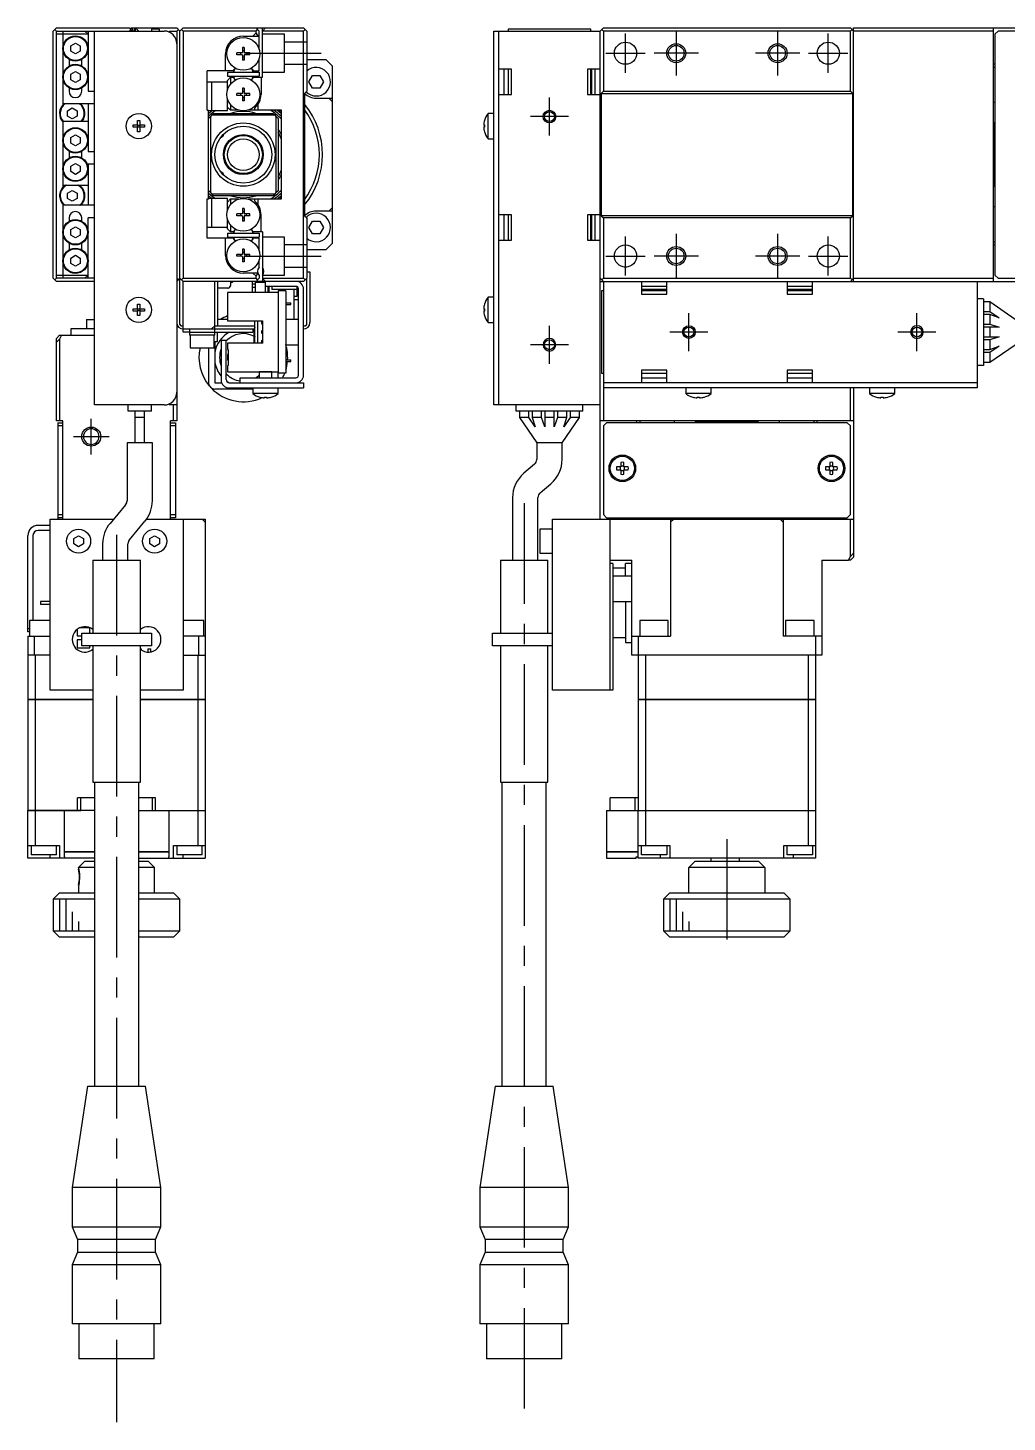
# Model space of a CAD drawing. Extents: x 0 to 645, y -8 to 367.
# Drawn here: x 335.7 to 490.3, y 69.6 to 289.6 of the extents above; entities that cross this region are included whole.
import ezdxf

# ---------------------------------------------------------------- set-up
doc = ezdxf.new("R2010")
doc.units = 0
doc.header["$LTSCALE"] = 0.5
doc.linetypes.add('CENTER', pattern=[50.8, 31.75, -6.35, 6.35, -6.35])
doc.linetypes.add('DASHED', pattern=[19.05, 12.7, -6.35])
for name, color, linetype in [('MSM_CENTER', 1, 'CENTER'), ('MSM_CONTINUOUS', 7, 'CONTINUOUS'), ('MSM_DASHED', 4, 'DASHED'), ('MSM_NARROW', 5, 'CONTINUOUS')]:
    doc.layers.add(name, color=color, linetype=linetype)

msp = doc.modelspace()

# ---------------------------------------------------------------- linework, layer by layer
at = {"layer": 'MSM_CENTER'}
for p, q in [((430.07, 282.49), (430.07, 288.69)), ((438.07, 289.09), (438.07, 282.09)), ((454.07, 289.09), (454.07, 282.09)), ((462.07, 282.49), (462.07, 288.69)), ((370.11, 285.59), (382.03, 285.59)), ((426.97, 285.59), (433.17, 285.59)), ((441.57, 285.59), (434.57, 285.59)), ((457.57, 285.59), (450.57, 285.59)), ((458.97, 285.59), (465.17, 285.59)), ((418.07, 272.59), (418.07, 278.59)), ((421.07, 275.59), (415.07, 275.59)), ((430.07, 250.49), (430.07, 256.69)), ((438.07, 257.09), (438.07, 250.09)), ((454.07, 257.09), (454.07, 250.09)), ((462.07, 250.49), (462.07, 256.69)), ((370.11, 253.59), (382.03, 253.59)), ((426.97, 253.59), (433.17, 253.59)), ((441.57, 253.59), (434.57, 253.59)), ((457.57, 253.59), (450.57, 253.59)), ((458.97, 253.59), (465.17, 253.59)), ((440.07, 238.59), (440.07, 244.59)), ((476.07, 238.59), (476.07, 244.59)), ((418.07, 236.59), (418.07, 242.59)), ((443.07, 241.59), (437.07, 241.59)), ((479.07, 241.59), (473.07, 241.59)), ((421.07, 239.59), (415.07, 239.59)), ((345.75, 222.29), (345.75, 227.89)), ((342.95, 225.09), (348.55, 225.09)), ((414.07, 214.59), (414.07, 69.59)), ((349.75, 209.59), (349.75, 69.59)), ((446.07, 161.59), (446.07, 143.59))]:
    msp.add_line(p, q, dxfattribs=at)
at = {"layer": 'MSM_CONTINUOUS'}
for p, q in [((340.25, 289.59), (339.75, 289.09)), ((339.75, 250.09), (339.75, 289.09)), ((340, 289.34), (340.25, 289.09)), ((340.25, 289.59), (351.75, 289.59)), ((340.25, 289.09), (357.25, 289.09)), ((340.25, 250.09), (340.25, 289.09)), ((345.25, 288.59), (340.25, 288.59)), ((341.25, 289.09), (341.25, 277.41)), ((344.75, 289.09), (345.25, 288.59)), ((345.25, 289.09), (345.25, 279.59)), ((346.25, 230.09), (346.25, 289.09)), ((352.25, 289.09), (351.75, 289.59)), ((351.75, 289.09), (352, 289.34)), ((351.85, 289.49), (352.05, 289.49)), ((351.95, 289.49), (352.05, 289.59)), ((352.05, 289.59), (359.25, 289.59)), ((352.35, 289.09), (352.35, 289.19)), ((352.55, 289.59), (352.55, 289.09)), ((352.75, 289.59), (353.25, 289.09)), ((352.75, 289.09), (352.75, 289.59)), ((356.45, 289.39), (355.25, 289.39)), ((355.25, 289.39), (355.25, 289.09)), ((356.45, 289.39), (356.45, 289.09)), ((358.05, 289.09), (359.25, 289.09)), ((359.75, 289.09), (359.25, 289.59)), ((359.25, 289.09), (359.5, 289.34)), ((359.25, 289.09), (359.25, 227.59)), ((359.75, 289.09), (360.25, 289.59)), ((359.75, 250.09), (359.75, 289.09)), ((360, 289.34), (360.25, 289.09)), ((360.25, 289.59), (379.25, 289.59)), ((360.25, 289.09), (360.25, 250.09)), ((371.75, 289.09), (360.25, 289.09)), ((369.75, 288.29), (372.25, 288.29)), ((371.75, 288.79), (371.25, 288.29)), ((372.25, 289.09), (371.75, 289.59)), ((371.75, 289.09), (372, 289.34)), ((371.75, 288.79), (371.75, 289.09)), ((372.1, 288.29), (371.75, 288.79)), ((372.25, 286.2), (372.25, 289.09)), ((372.75, 281.79), (372.75, 289.59)), ((373.25, 289.59), (372.75, 289.09)), ((379.25, 289.09), (372.75, 289.09)), ((379.75, 289.09), (379.25, 289.59)), ((379.25, 289.09), (379.5, 289.34)), ((379.25, 250.09), (379.25, 289.09)), ((379.75, 289.09), (379.75, 279.59)), ((409.27, 230.09), (409.27, 289.09)), ((409.27, 289.09), (426.07, 289.09)), ((410.07, 230.09), (410.07, 289.09)), ((411.57, 289.39), (411.57, 289.09)), ((424.57, 289.39), (411.57, 289.39)), ((424.57, 289.09), (424.57, 289.39)), ((426.07, 289.09), (426.57, 289.59)), ((426.07, 212.09), (426.07, 289.09)), ((426.32, 289.34), (426.57, 289.09)), ((426.57, 289.59), (465.57, 289.59)), ((426.57, 289.09), (426.57, 279.59)), ((465.57, 289.09), (426.57, 289.09)), ((465.57, 289.59), (466.07, 289.09)), ((465.57, 289.09), (465.82, 289.34)), ((465.57, 279.59), (465.57, 289.09)), ((466.07, 289.59), (509.57, 289.59)), ((466.07, 249.59), (466.07, 289.59)), ((488.07, 289.09), (466.07, 289.09)), ((488.07, 289.59), (488.07, 249.59)), ((488.87, 289.09), (488.37, 288.59)), ((488.37, 288.59), (488.37, 250.59)), ((502.87, 289.09), (488.87, 289.09)), ((342.5, 286.77), (343.25, 287.2)), ((342.5, 285.9), (342.5, 286.77)), ((343.25, 287.2), (344, 286.77)), ((344, 286.77), (344, 285.9)), ((369.89, 286.49), (369.6, 286.49)), ((369.6, 286.49), (369.6, 285.69)), ((369.89, 286.49), (369.89, 285.69)), ((342.25, 284.61), (342.25, 283.57)), ((343.25, 285.47), (342.5, 285.9)), ((344, 285.9), (343.25, 285.47)), ((344.25, 283.57), (344.25, 284.61)), ((366.95, 282.79), (366.95, 285.49)), ((369.54, 285.63), (368.75, 285.63)), ((368.75, 285.34), (368.75, 285.63)), ((369.54, 285.34), (368.75, 285.34)), ((369.28, 285.63), (369.28, 285.34)), ((369.89, 285.96), (369.6, 285.96)), ((369.6, 285.28), (369.6, 284.49)), ((369.6, 285.02), (369.89, 285.02)), ((369.89, 284.49), (369.6, 284.49)), ((369.89, 285.28), (369.89, 284.49)), ((370.75, 285.63), (369.95, 285.63)), ((370.75, 285.34), (369.95, 285.34)), ((370.22, 285.63), (370.22, 285.34)), ((370.75, 285.34), (370.75, 285.63)), ((372.25, 282.79), (372.25, 284.77)), ((379.75, 284.59), (382.75, 284.59)), ((383.75, 283.59), (382.75, 284.59)), ((488.37, 283.84), (488.07, 283.84)), ((342.5, 282.27), (343.25, 282.7)), ((342.5, 281.4), (342.5, 282.27)), ((343.25, 282.7), (344, 282.27)), ((344, 282.27), (344, 281.4)), ((368.19, 282.79), (364.05, 282.79)), ((364.05, 276.59), (364.05, 282.79)), ((367.25, 282.59), (367.25, 281.99)), ((367.25, 282.59), (372.25, 282.59)), ((367.25, 281.99), (372.25, 281.99)), ((367.25, 281.29), (367.75, 281.79)), ((367.75, 281.79), (367.75, 280.75)), ((367.75, 281.79), (368.2, 281.79)), ((368.19, 282.79), (368.34, 283.05)), ((368.37, 281.49), (368.2, 281.79)), ((371.15, 283.05), (371.3, 282.79)), ((371.3, 281.79), (371.17, 281.56)), ((371.3, 282.79), (372.25, 282.79)), ((371.3, 281.79), (372.75, 281.79)), ((372.25, 282.59), (372.25, 281.99)), ((372.55, 281.79), (372.55, 279.09)), ((380.09, 281.09), (380.67, 282.09)), ((380.67, 282.09), (381.82, 282.09)), ((381.82, 282.09), (382.4, 281.09)), ((383.75, 283.59), (383.75, 255.59)), ((412.07, 283.09), (410.07, 283.09)), ((410.87, 283.09), (410.87, 279.09)), ((411.57, 283.09), (411.57, 279.09)), ((412.07, 279.09), (412.07, 283.09)), ((424.07, 283.09), (424.07, 279.09)), ((426.07, 283.09), (424.07, 283.09)), ((424.57, 279.09), (424.57, 283.09)), ((424.77, 279.09), (424.77, 283.09)), ((425.27, 279.09), (425.27, 283.09)), ((488.37, 283.34), (488.07, 283.34)), ((342.25, 280.11), (342.25, 279.59)), ((343.25, 280.97), (342.5, 281.4)), ((344, 281.4), (343.25, 280.97)), ((344.25, 279.59), (344.25, 280.11)), ((345.25, 279.59), (346.25, 279.59)), ((367.25, 281.04), (364.05, 281.04)), ((364.75, 281.04), (364.75, 276.54)), ((367.25, 279.8), (367.25, 281.29)), ((369.89, 280.09), (369.6, 280.09)), ((369.6, 280.09), (369.6, 279.29)), ((369.89, 279.56), (369.6, 279.56)), ((369.89, 280.09), (369.89, 279.29)), ((379.75, 279.59), (379.4, 279.24)), ((380.67, 280.09), (380.09, 281.09)), ((381.82, 280.09), (380.67, 280.09)), ((382.4, 281.09), (381.82, 280.09)), ((426.57, 279.59), (426.22, 279.24)), ((426.57, 279.59), (465.57, 279.59)), ((465.92, 279.24), (465.57, 279.59)), ((346.25, 277.59), (341.25, 277.59)), ((345.25, 277.59), (345.25, 270.09)), ((367.25, 276.54), (367.25, 278.37)), ((367.75, 277.43), (367.75, 276.59)), ((369.54, 279.23), (368.75, 279.23)), ((368.75, 278.94), (368.75, 279.23)), ((369.54, 278.94), (368.75, 278.94)), ((369.28, 279.23), (369.28, 278.94)), ((369.6, 278.88), (369.6, 278.09)), ((369.6, 278.62), (369.89, 278.62)), ((369.89, 278.09), (369.6, 278.09)), ((369.89, 278.88), (369.89, 278.09)), ((370.75, 279.23), (369.95, 279.23)), ((370.75, 278.94), (369.95, 278.94)), ((370.22, 279.23), (370.22, 278.94)), ((370.75, 278.94), (370.75, 279.23)), ((372.05, 277.49), (372.05, 276.59)), ((379.4, 279.24), (379.4, 259.94)), ((381.25, 278.49), (383.75, 278.49)), ((383.25, 278.49), (383.75, 277.99)), ((410.07, 279.09), (412.07, 279.09)), ((424.07, 279.09), (426.07, 279.09)), ((426.22, 279.24), (426.22, 259.94)), ((426.22, 279.24), (465.92, 279.24)), ((465.92, 259.94), (465.92, 279.24)), ((488.07, 277.84), (488.37, 277.84)), ((342, 276.52), (342.75, 276.95)), ((342, 275.65), (342, 276.52)), ((342.75, 275.22), (342, 275.65)), ((342.75, 276.95), (343.5, 276.52)), ((343.5, 275.65), (342.75, 275.22)), ((343.5, 276.52), (343.5, 275.65)), ((364.05, 276.59), (364.25, 276.59)), ((364.25, 262.59), (364.25, 276.59)), ((364.25, 276.54), (367.25, 276.54)), ((364.25, 275.29), (364.55, 275.59)), ((364.75, 275.79), (364.55, 275.59)), ((364.55, 275.59), (364.55, 263.59)), ((364.75, 275.79), (365.05, 276.09)), ((374.75, 275.79), (364.75, 275.79)), ((365.05, 276.09), (374.45, 276.09)), ((367.75, 276.59), (367.25, 277.09)), ((369.03, 276.59), (367.75, 276.59)), ((375.75, 276.59), (370.46, 276.59)), ((371.55, 276.59), (371.55, 276.94)), ((374.45, 276.09), (374.75, 275.79)), ((374.95, 275.59), (374.75, 275.79)), ((374.95, 263.59), (374.95, 275.59)), ((374.95, 275.59), (375.25, 275.29)), ((375.25, 275.29), (375.25, 263.89)), ((375.75, 262.59), (375.75, 276.59)), ((408.37, 272.09), (408.37, 276.09)), ((409.27, 276.09), (408.37, 276.09)), ((345.25, 274.79), (341.25, 274.79)), ((341.25, 274.79), (341.25, 264.41)), ((352.36, 274.27), (353.07, 274.27)), ((352.36, 273.91), (352.36, 274.27)), ((353.07, 273.91), (352.36, 273.91)), ((353.07, 274.97), (353.43, 274.97)), ((353.07, 274.27), (353.07, 274.97)), ((353.08, 274.26), (353.07, 274.27)), ((353.08, 273.92), (353.07, 273.91)), ((353.07, 273.2), (353.07, 273.91)), ((353.43, 273.2), (353.07, 273.2)), ((353.08, 273.92), (353.08, 274.26)), ((353.08, 274.26), (353.41, 274.26)), ((353.41, 273.92), (353.08, 273.92)), ((353.41, 274.26), (353.43, 274.27)), ((353.41, 274.26), (353.41, 273.92)), ((353.41, 273.92), (353.43, 273.91)), ((353.43, 274.97), (353.43, 274.27)), ((353.43, 274.27), (354.13, 274.27)), ((353.43, 273.91), (353.43, 273.2)), ((354.13, 273.91), (353.43, 273.91)), ((354.13, 274.27), (354.13, 273.91)), ((407.68, 274.27), (407.8, 274.27)), ((407.8, 273.91), (407.68, 273.91)), ((407.8, 274.98), (407.8, 274.97)), ((407.8, 274.27), (407.8, 273.91)), ((407.8, 273.2), (407.8, 273.2)), ((488.27, 274.59), (488.07, 274.39)), ((488.27, 274.59), (488.27, 264.59)), ((488.37, 274.59), (488.27, 274.59)), ((342.5, 272.27), (343.25, 272.7)), ((342.5, 271.4), (342.5, 272.27)), ((343.25, 270.97), (342.5, 271.4)), ((343.25, 272.7), (344, 272.27)), ((344, 271.4), (343.25, 270.97)), ((344, 272.27), (344, 271.4)), ((366.18, 272.34), (366.18, 272.34)), ((366.18, 272.34), (366.32, 272.34)), ((366.32, 272.34), (366.55, 272.56)), ((366.32, 272.34), (366.32, 272.51)), ((366.55, 272.75), (366.55, 272.56)), ((408.37, 272.09), (409.27, 272.09)), ((342.25, 270.11), (342.25, 269.07)), ((344.25, 269.07), (344.25, 270.11)), ((345.25, 270.09), (346.25, 270.09)), ((342.5, 267.77), (343.25, 268.2)), ((342.5, 266.9), (342.5, 267.77)), ((343.25, 266.47), (342.5, 266.9)), ((343.25, 268.2), (344, 267.77)), ((344, 266.9), (343.25, 266.47)), ((344, 267.77), (344, 266.9)), ((346.25, 268.09), (345.25, 268.09)), ((345.25, 268.09), (345.25, 261.59)), ((366.32, 266.84), (366.18, 266.84)), ((366.32, 266.67), (366.32, 266.84)), ((366.55, 266.61), (366.32, 266.84)), ((366.55, 266.61), (366.55, 266.42)), ((341.25, 264.79), (345.25, 264.79)), ((488.07, 264.79), (488.27, 264.59)), ((488.27, 264.59), (488.37, 264.59)), ((342, 263.52), (342.75, 263.95)), ((342, 262.65), (342, 263.52)), ((342.75, 262.22), (342, 262.65)), ((342.75, 263.95), (343.5, 263.52)), ((343.5, 262.65), (342.75, 262.22)), ((343.5, 263.52), (343.5, 262.65)), ((364.05, 262.59), (364.25, 262.59)), ((364.05, 256.39), (364.05, 262.59)), ((364.55, 263.59), (364.25, 263.89)), ((367.25, 262.64), (364.25, 262.64)), ((364.55, 263.59), (364.75, 263.39)), ((364.75, 263.39), (374.75, 263.39)), ((365.05, 263.09), (364.75, 263.39)), ((364.75, 262.64), (364.75, 258.14)), ((374.45, 263.09), (365.05, 263.09)), ((367.25, 260.8), (367.25, 262.64)), ((367.25, 262.09), (367.75, 262.59)), ((367.75, 262.59), (367.75, 261.75)), ((367.75, 262.59), (369.03, 262.59)), ((370.46, 262.59), (375.75, 262.59)), ((371.55, 262.23), (371.55, 262.59)), ((372.05, 262.59), (372.05, 261.68)), ((374.75, 263.39), (374.45, 263.09)), ((374.75, 263.39), (374.95, 263.59)), ((375.25, 263.89), (374.95, 263.59)), ((341.25, 261.76), (341.25, 250.09)), ((346.25, 261.59), (341.25, 261.59)), ((369.54, 260.23), (368.75, 260.23)), ((368.75, 259.94), (368.75, 260.23)), ((369.54, 259.94), (368.75, 259.94)), ((369.28, 260.23), (369.28, 259.94)), ((369.89, 261.09), (369.6, 261.09)), ((369.6, 261.09), (369.6, 260.29)), ((369.89, 260.56), (369.6, 260.56)), ((369.6, 259.88), (369.6, 259.09)), ((369.6, 259.62), (369.89, 259.62)), ((369.89, 261.09), (369.89, 260.29)), ((369.89, 259.88), (369.89, 259.09)), ((370.75, 260.23), (369.95, 260.23)), ((370.75, 259.94), (369.95, 259.94)), ((370.22, 260.23), (370.22, 259.94)), ((370.75, 259.94), (370.75, 260.23)), ((372.55, 257.39), (372.55, 260.09)), ((379.4, 259.94), (379.75, 259.59)), ((383.75, 260.69), (381.25, 260.69)), ((383.75, 261.19), (383.25, 260.69)), ((412.07, 260.09), (410.07, 260.09)), ((410.87, 260.09), (410.87, 256.09)), ((411.57, 260.09), (411.57, 256.09)), ((412.07, 256.09), (412.07, 260.09)), ((426.07, 260.09), (424.07, 260.09)), ((424.07, 260.09), (424.07, 256.09)), ((424.57, 256.09), (424.57, 260.09)), ((424.77, 256.09), (424.77, 260.09)), ((425.27, 256.09), (425.27, 260.09)), ((426.22, 259.94), (426.57, 259.59)), ((465.92, 259.94), (426.22, 259.94)), ((465.57, 259.59), (465.92, 259.94)), ((488.37, 261.34), (488.07, 261.34)), ((342.25, 259.59), (342.25, 259.07)), ((342.5, 257.77), (343.25, 258.2)), ((342.5, 256.9), (342.5, 257.77)), ((343.25, 258.2), (344, 257.77)), ((344, 257.77), (344, 256.9)), ((344.25, 259.07), (344.25, 259.59)), ((346.25, 259.59), (345.25, 259.59)), ((345.25, 250.09), (345.25, 259.59)), ((364.05, 258.14), (367.25, 258.14)), ((367.25, 257.89), (367.25, 259.37)), ((367.75, 257.39), (367.25, 257.89)), ((367.75, 258.43), (367.75, 257.39)), ((368.37, 257.68), (368.2, 257.39)), ((369.89, 259.09), (369.6, 259.09)), ((371.3, 257.39), (371.17, 257.61)), ((379.75, 259.59), (379.75, 250.09)), ((380.09, 258.09), (380.67, 259.09)), ((380.67, 257.09), (380.09, 258.09)), ((380.67, 259.09), (381.82, 259.09)), ((381.82, 259.09), (382.4, 258.09)), ((382.4, 258.09), (381.82, 257.09)), ((426.57, 259.59), (426.57, 250.09)), ((465.57, 259.59), (426.57, 259.59)), ((465.57, 250.09), (465.57, 259.59)), ((342.25, 255.61), (342.25, 254.57)), ((343.25, 256.47), (342.5, 256.9)), ((344, 256.9), (343.25, 256.47)), ((344.25, 254.57), (344.25, 255.61)), ((368.19, 256.39), (364.05, 256.39)), ((366.95, 253.69), (366.95, 256.39)), ((367.25, 257.19), (367.25, 256.59)), ((367.25, 257.19), (372.25, 257.19)), ((367.25, 256.59), (372.25, 256.59)), ((368.2, 257.39), (367.75, 257.39)), ((368.34, 256.13), (368.19, 256.39)), ((371.3, 256.39), (371.15, 256.13)), ((372.75, 257.39), (371.3, 257.39)), ((372.25, 256.39), (371.3, 256.39)), ((372.25, 257.19), (372.25, 256.59)), ((372.25, 254.4), (372.25, 256.39)), ((372.75, 257.39), (372.75, 249.59)), ((381.82, 257.09), (380.67, 257.09)), ((382.75, 254.59), (383.75, 255.59)), ((410.07, 256.09), (412.07, 256.09)), ((424.07, 256.09), (426.07, 256.09)), ((488.07, 255.84), (488.37, 255.84)), ((488.07, 255.34), (488.37, 255.34)), ((342.5, 253.27), (343.25, 253.7)), ((342.5, 252.4), (342.5, 253.27)), ((343.25, 253.7), (344, 253.27)), ((344, 253.27), (344, 252.4)), ((369.54, 253.83), (368.75, 253.83)), ((368.75, 253.54), (368.75, 253.83)), ((369.54, 253.54), (368.75, 253.54)), ((369.28, 253.83), (369.28, 253.54)), ((369.89, 254.69), (369.6, 254.69)), ((369.6, 254.69), (369.6, 253.89)), ((369.89, 254.16), (369.6, 254.16)), ((369.6, 253.48), (369.6, 252.69)), ((369.6, 253.22), (369.89, 253.22)), ((369.89, 254.69), (369.89, 253.89)), ((369.89, 253.48), (369.89, 252.69)), ((370.75, 253.83), (369.95, 253.83)), ((370.75, 253.54), (369.95, 253.54)), ((370.22, 253.83), (370.22, 253.54)), ((370.75, 253.54), (370.75, 253.83)), ((382.75, 254.59), (379.75, 254.59)), ((343.25, 251.97), (342.5, 252.4)), ((344, 252.4), (343.25, 251.97)), ((369.89, 252.69), (369.6, 252.69)), ((372.04, 250.89), (369.75, 250.89)), ((371.25, 250.89), (371.75, 250.39)), ((371.75, 250.39), (372.06, 250.83)), ((372.25, 251.85), (372.25, 252.97)), ((379.75, 251.09), (380.25, 251.09)), ((380.25, 251.09), (380.25, 243.09)), ((430.27, 251.85), (429.87, 251.85)), ((462.27, 251.85), (461.87, 251.85)), ((339.75, 250.09), (340.25, 249.59)), ((340.25, 250.09), (340, 249.84)), ((340.25, 250.59), (345.25, 250.59)), ((346.25, 250.09), (340.25, 250.09)), ((346.25, 249.59), (340.25, 249.59)), ((345.25, 250.59), (344.75, 250.09)), ((359.5, 249.84), (359.25, 250.09)), ((359.25, 249.59), (359.75, 250.09)), ((359.75, 242.79), (359.75, 250.09)), ((360.25, 249.59), (359.75, 250.09)), ((360.25, 250.09), (360, 249.84)), ((360.25, 250.09), (371.75, 250.09)), ((379.25, 249.59), (360.25, 249.59)), ((360.25, 241.59), (360.25, 249.59)), ((365.25, 241.09), (365.25, 249.59)), ((365.75, 242.59), (365.75, 249.59)), ((367.71, 248.86), (367.39, 248.54)), ((367.74, 249.59), (367.74, 248.93)), ((367.74, 249.4), (367.85, 249.4)), ((371.17, 249.59), (371.17, 247.84)), ((371.17, 249.19), (371.67, 249.19)), ((371.17, 248.69), (371.67, 248.69)), ((371.67, 247.84), (371.67, 249.59)), ((373.17, 249.39), (371.67, 249.39)), ((371.75, 250.09), (371.75, 250.39)), ((372, 249.84), (371.75, 250.09)), ((371.75, 249.59), (372.25, 250.09)), ((372.25, 250.53), (372.25, 250.09)), ((372.75, 250.09), (379.25, 250.09)), ((372.75, 250.09), (373.25, 249.59)), ((373.17, 249.59), (373.17, 247.99)), ((373.25, 248.79), (373.25, 249.59)), ((378.05, 248.79), (373.25, 248.79)), ((373.67, 247.99), (373.67, 248.79)), ((373.75, 248.79), (373.75, 247.84)), ((374.25, 248.79), (374.25, 248.29)), ((378.17, 249.59), (378.17, 249.58)), ((378.25, 248.29), (378.25, 248.73)), ((378.25, 248.69), (378.31, 248.69)), ((378.67, 249.59), (378.67, 249.41)), ((379.5, 249.84), (379.25, 250.09)), ((379.25, 249.59), (379.75, 250.09)), ((379.75, 242.79), (379.75, 250.09)), ((426.57, 249.59), (426.07, 250.09)), ((426.07, 249.59), (503.57, 249.59)), ((426.57, 250.09), (426.32, 249.84)), ((426.57, 250.09), (465.57, 250.09)), ((426.57, 249.59), (426.57, 227.59)), ((432.57, 249.59), (432.57, 247.59)), ((436.57, 248.79), (432.57, 248.79)), ((436.57, 247.59), (436.57, 249.59)), ((455.57, 249.59), (455.57, 247.59)), ((459.57, 248.79), (455.57, 248.79)), ((459.57, 247.59), (459.57, 249.59)), ((465.82, 249.84), (465.57, 250.09)), ((466.07, 250.09), (465.57, 249.59)), ((466.07, 250.09), (488.07, 250.09)), ((485.57, 249.59), (485.57, 232.79)), ((488.37, 250.59), (488.87, 250.09)), ((488.87, 250.09), (502.87, 250.09)), ((367.32, 248.51), (365.75, 248.51)), ((375.25, 247.84), (367.25, 247.84)), ((367.25, 247.84), (367.25, 243.34)), ((378.25, 248.29), (374.25, 248.29)), ((376.45, 248.09), (375.25, 248.09)), ((375.25, 248.09), (375.25, 235.09)), ((376.45, 248.09), (376.45, 235.09)), ((377.75, 243.59), (377.75, 248.29)), ((378.17, 247.19), (377.75, 247.19)), ((378.45, 246.69), (377.75, 246.69)), ((378.17, 248.29), (378.17, 247.19)), ((378.45, 234.79), (378.45, 248.39)), ((379.25, 234.79), (379.25, 248.39)), ((408.37, 243.09), (408.37, 247.09)), ((409.27, 247.09), (408.37, 247.09)), ((426.27, 248.09), (426.27, 235.09)), ((426.57, 248.09), (426.27, 248.09)), ((436.57, 248.29), (432.57, 248.29)), ((436.57, 248.09), (432.57, 248.09)), ((432.57, 247.59), (436.57, 247.59)), ((459.57, 248.29), (455.57, 248.29)), ((459.57, 248.09), (455.57, 248.09)), ((455.57, 247.59), (459.57, 247.59)), ((486.57, 246.84), (485.57, 246.84)), ((486.57, 246.84), (486.57, 236.34)), ((352.36, 245.27), (353.07, 245.27)), ((352.36, 244.91), (352.36, 245.27)), ((353.07, 244.91), (352.36, 244.91)), ((353.07, 245.97), (353.43, 245.97)), ((353.07, 245.27), (353.07, 245.97)), ((353.08, 245.26), (353.07, 245.27)), ((353.08, 244.92), (353.07, 244.91)), ((353.07, 244.2), (353.07, 244.91)), ((353.43, 244.2), (353.07, 244.2)), ((353.08, 245.26), (353.41, 245.26)), ((353.08, 244.92), (353.08, 245.26)), ((353.41, 244.92), (353.08, 244.92)), ((353.41, 245.26), (353.43, 245.27)), ((353.41, 245.26), (353.41, 244.92)), ((353.41, 244.92), (353.43, 244.91)), ((353.43, 245.97), (353.43, 245.27)), ((353.43, 245.27), (354.13, 245.27)), ((353.43, 244.91), (353.43, 244.2)), ((354.13, 244.91), (353.43, 244.91)), ((354.13, 245.27), (354.13, 244.91)), ((376.45, 246.21), (377.25, 246.21)), ((376.45, 245.96), (377.25, 245.96)), ((377.25, 245.96), (377.25, 246.21)), ((407.68, 245.27), (407.8, 245.27)), ((407.8, 244.91), (407.68, 244.91)), ((407.8, 245.98), (407.8, 245.97)), ((407.8, 245.27), (407.8, 244.91)), ((407.8, 244.2), (407.8, 244.2)), ((487.57, 246.34), (486.57, 246.34)), ((486.57, 244.84), (487.57, 244.84)), ((487.57, 244.34), (486.57, 244.34)), ((487.57, 246.34), (487.57, 244.84)), ((491.57, 243.59), (487.57, 246.34)), ((487.57, 244.84), (489.02, 243.84)), ((487.57, 244.34), (487.57, 242.84)), ((489.02, 243.84), (487.57, 244.34)), ((346.25, 242.09), (342.5, 242.09)), ((342.5, 242.09), (342.5, 241.09)), ((345, 243.59), (346.25, 243.59)), ((345, 243.59), (345, 242.09)), ((359.95, 242.59), (360.25, 242.59)), ((360.25, 242.09), (371.46, 242.09)), ((361.25, 242.09), (361.25, 241.09)), ((365.25, 242.59), (364.75, 242.09)), ((365.25, 242.59), (371.55, 242.59)), ((367.25, 243.59), (365.75, 243.59)), ((367.25, 243.34), (372.75, 243.34)), ((371.25, 242.09), (371.25, 241.59)), ((371.55, 239.84), (371.55, 243.34)), ((372.05, 239.84), (372.05, 243.34)), ((372.75, 243.34), (372.75, 239.84)), ((378.45, 243.59), (376.45, 243.59)), ((379.25, 242.59), (379.55, 242.59)), ((408.37, 243.09), (409.27, 243.09)), ((486.57, 242.84), (487.57, 242.84)), ((489.02, 242.34), (486.57, 242.34)), ((487.57, 242.84), (489.02, 242.34)), ((487.57, 242.34), (487.57, 240.84)), ((340.25, 240.59), (340.75, 241.09)), ((340.25, 227.59), (340.25, 240.59)), ((340.75, 240.48), (340.25, 239.98)), ((341.05, 241.09), (340.75, 240.48)), ((340.75, 241.09), (346.25, 241.09)), ((340.75, 240.48), (340.75, 227.59)), ((361.25, 241.59), (360.25, 241.59)), ((361.25, 241.59), (371.25, 241.59)), ((365.25, 241.09), (361.25, 241.09)), ((361.35, 241.09), (361.35, 239.09)), ((365.15, 239.09), (365.15, 241.09)), ((365.15, 240.09), (365.65, 240.09)), ((365.25, 240.09), (365.25, 233.59)), ((365.65, 240.09), (365.65, 241.59)), ((366.25, 240.29), (366.25, 233.99)), ((366.25, 240.29), (367.05, 240.29)), ((367.05, 234.09), (367.05, 240.29)), ((367.25, 239.84), (367.25, 238.84)), ((372.75, 239.84), (367.25, 239.84)), ((371.4, 241.59), (371.4, 239.84)), ((486.57, 240.84), (489.02, 240.84)), ((487.57, 240.34), (486.57, 240.34)), ((489.02, 240.84), (487.57, 240.34)), ((487.57, 240.34), (487.57, 238.84)), ((361.35, 239.09), (365.15, 239.09)), ((364.25, 239.09), (364.25, 233.59)), ((367.25, 238.84), (367.35, 238.84)), ((367.35, 238.04), (367.25, 238.04)), ((367.25, 238.04), (367.25, 237.14)), ((367.35, 237.66), (367.25, 237.66)), ((367.35, 238.84), (367.35, 236.34)), ((376.45, 239.59), (378.45, 239.59)), ((486.57, 238.84), (487.57, 238.84)), ((487.57, 238.34), (486.57, 238.34)), ((487.57, 236.84), (491.57, 239.59)), ((489.02, 239.34), (487.57, 238.34)), ((487.57, 238.84), (489.02, 239.34)), ((487.57, 238.34), (487.57, 236.84)), ((367.35, 237.51), (367.25, 237.51)), ((367.35, 237.14), (367.25, 237.14)), ((367.25, 236.34), (367.25, 235.34)), ((367.25, 236.34), (367.35, 236.34)), ((376.45, 237.21), (377.25, 237.21)), ((376.45, 236.96), (377.25, 236.96)), ((377.25, 236.96), (377.25, 237.21)), ((436.57, 235.59), (432.57, 235.59)), ((432.57, 235.59), (432.57, 233.59)), ((436.57, 233.59), (436.57, 235.59)), ((459.57, 235.59), (455.57, 235.59)), ((455.57, 235.59), (455.57, 233.59)), ((459.57, 233.59), (459.57, 235.59)), ((486.57, 236.34), (485.57, 236.34)), ((486.57, 236.84), (487.57, 236.84)), ((365.25, 233.59), (366.31, 233.59)), ((367.25, 235.34), (375.25, 235.34)), ((367.55, 233.59), (379.25, 233.59)), ((369.25, 233.59), (369.25, 234.39)), ((369.25, 234.39), (378.05, 234.39)), ((372.3, 235.34), (372.25, 235.29)), ((374.25, 235.29), (372.25, 235.29)), ((372.25, 235.29), (372.25, 234.39)), ((374.25, 235.29), (374.2, 235.34)), ((374.25, 235.29), (374.25, 235.34)), ((374.25, 234.39), (374.25, 235.29)), ((375.25, 234.39), (375.25, 235.09)), ((376.45, 235.09), (375.25, 235.09)), ((379.25, 233.59), (379.25, 232.79)), ((426.27, 235.09), (426.57, 235.09)), ((485.57, 233.59), (426.57, 233.59)), ((432.57, 235.09), (436.57, 235.09)), ((432.57, 234.39), (436.57, 234.39)), ((455.57, 235.09), (459.57, 235.09)), ((455.57, 234.39), (459.57, 234.39)), ((371.25, 232.59), (365.25, 232.59)), ((367.45, 232.79), (379.25, 232.79)), ((371.25, 232.79), (371.25, 231.89)), ((375.25, 231.89), (371.25, 231.89)), ((372.36, 231.31), (372.36, 231.32)), ((373.07, 231.32), (373.43, 231.32)), ((373.07, 231.2), (373.07, 231.32)), ((373.43, 231.32), (373.43, 231.2)), ((374.13, 231.32), (374.13, 231.31)), ((375.25, 231.89), (375.25, 232.79)), ((485.57, 232.79), (426.57, 232.79)), ((439.57, 232.79), (439.57, 231.89)), ((443.57, 231.89), (439.57, 231.89)), ((440.68, 231.31), (440.68, 231.32)), ((441.39, 231.32), (441.75, 231.32)), ((441.39, 231.2), (441.39, 231.32)), ((441.75, 231.32), (441.75, 231.2)), ((442.46, 231.32), (442.46, 231.31)), ((443.57, 231.89), (443.57, 232.79)), ((465.57, 227.59), (465.57, 232.79)), ((466.07, 232.79), (466.07, 206.09)), ((468.57, 232.79), (468.57, 231.89)), ((472.57, 231.89), (468.57, 231.89)), ((469.68, 231.31), (469.68, 231.32)), ((470.39, 231.32), (470.75, 231.32)), ((470.39, 231.2), (470.39, 231.32)), ((470.75, 231.32), (470.75, 231.2)), ((471.46, 231.32), (471.46, 231.31)), ((472.57, 231.89), (472.57, 232.79)), ((357.25, 230.09), (346.25, 230.09)), ((351.55, 229.09), (351.55, 230.09)), ((355.25, 229.09), (351.55, 229.09)), ((352.65, 229.09), (352.65, 224.09)), ((354.15, 224.09), (354.15, 229.09)), ((355.25, 229.09), (355.25, 230.09)), ((359.25, 230.09), (358.05, 230.09)), ((358.75, 227.59), (358.75, 230.09)), ((426.07, 230.09), (409.27, 230.09)), ((412.82, 229.09), (412.82, 230.09)), ((423.32, 229.09), (412.82, 229.09)), ((413.32, 229.09), (413.32, 228.09)), ((414.82, 228.09), (414.82, 229.09)), ((415.32, 229.09), (415.32, 228.09)), ((416.82, 228.09), (416.82, 229.09)), ((417.32, 229.09), (417.32, 226.63)), ((418.82, 226.63), (418.82, 229.09)), ((419.32, 229.09), (419.32, 228.09)), ((420.82, 228.09), (420.82, 229.09)), ((421.32, 229.09), (421.32, 228.09)), ((422.82, 228.09), (422.82, 229.09)), ((423.32, 229.09), (423.32, 230.09)), ((341.25, 227.59), (340.25, 227.59)), ((340.45, 227.29), (341.25, 227.29)), ((340.45, 227.29), (340.45, 212.09)), ((341.25, 226.79), (340.45, 226.79)), ((341.25, 212.09), (341.25, 227.59)), ((354.15, 228.09), (352.65, 228.09)), ((359.25, 227.59), (358.25, 227.59)), ((358.25, 212.09), (358.25, 227.59)), ((358.25, 227.29), (359.05, 227.29)), ((359.05, 226.79), (358.25, 226.79)), ((359.05, 227.29), (359.05, 212.29)), ((414.82, 228.09), (413.32, 228.09)), ((413.32, 228.09), (416.07, 224.09)), ((415.82, 226.63), (414.82, 228.09)), ((416.82, 228.09), (415.32, 228.09)), ((415.32, 228.09), (415.82, 226.63)), ((417.32, 226.63), (416.82, 228.09)), ((418.82, 228.09), (417.32, 228.09)), ((419.32, 228.09), (418.82, 226.63)), ((420.82, 228.09), (419.32, 228.09)), ((420.07, 224.09), (422.82, 228.09)), ((420.32, 226.63), (420.82, 228.09)), ((421.32, 228.09), (420.32, 226.63)), ((422.82, 228.09), (421.32, 228.09)), ((466.07, 227.59), (426.07, 227.59)), ((427.07, 227.29), (426.57, 226.79)), ((426.57, 226.79), (426.57, 212.79)), ((465.07, 227.29), (427.07, 227.29)), ((431.82, 227.59), (431.82, 227.29)), ((432.32, 227.59), (432.32, 227.29)), ((437.82, 227.29), (437.82, 227.59)), ((441.27, 227.59), (441.07, 227.39)), ((451.07, 227.39), (441.07, 227.39)), ((441.07, 227.39), (441.07, 227.29)), ((451.07, 227.39), (450.87, 227.59)), ((451.07, 227.29), (451.07, 227.39)), ((454.32, 227.59), (454.32, 227.29)), ((459.82, 227.29), (459.82, 227.59)), ((460.32, 227.29), (460.32, 227.59)), ((465.57, 226.79), (465.07, 227.29)), ((465.57, 212.79), (465.57, 226.79)), ((355.4, 224.09), (351.4, 224.09)), ((351.4, 224.09), (351.4, 214.97)), ((355.4, 214.97), (355.4, 224.09)), ((420.07, 224.09), (416.07, 224.09)), ((416.07, 224.09), (416.07, 221.49)), ((420.07, 221.49), (420.07, 224.09)), ((415.71, 220.72), (414.03, 219.3)), ((429.33, 220.33), (428.65, 220.33)), ((429.33, 221.01), (429.33, 220.33)), ((429.81, 220.33), (429.81, 221.01)), ((430.49, 220.33), (429.81, 220.33)), ((462.33, 220.33), (461.65, 220.33)), ((462.33, 221.01), (462.33, 220.33)), ((462.81, 220.33), (462.81, 221.01)), ((463.49, 220.33), (462.81, 220.33)), ((428.65, 219.85), (429.33, 219.85)), ((429.33, 219.85), (429.33, 219.17)), ((429.81, 219.85), (430.49, 219.85)), ((429.81, 219.17), (429.81, 219.85)), ((461.65, 219.85), (462.33, 219.85)), ((462.33, 219.85), (462.33, 219.17)), ((462.81, 219.17), (462.81, 219.85)), ((462.81, 219.85), (463.49, 219.85)), ((416.6, 216.24), (418.28, 217.66)), ((351.16, 214.32), (348.71, 211.4)), ((412.24, 215.47), (412.24, 205.59)), ((416.24, 205.59), (416.24, 215.47)), ((339.25, 185.09), (339.25, 212.09)), ((339.25, 212.09), (349.29, 212.09)), ((340.45, 212.79), (341.25, 212.79)), ((341.25, 212.29), (340.45, 212.29)), ((351.77, 208.83), (354.23, 211.75)), ((354.48, 212.09), (363.75, 212.09)), ((358.25, 212.79), (359.05, 212.79)), ((359.05, 212.29), (358.25, 212.29)), ((360.25, 212.09), (360.25, 185.09)), ((363.25, 212.09), (363.75, 211.59)), ((363.75, 212.09), (363.75, 183.6)), ((418.57, 185.09), (418.57, 212.09)), ((418.57, 212.09), (466.07, 212.09)), ((426.57, 212.79), (427.07, 212.29)), ((427.07, 212.29), (465.07, 212.29)), ((427.57, 212.09), (427.57, 185.09)), ((431.82, 212.29), (431.82, 212.09)), ((436.07, 212.29), (436.07, 212.09)), ((437.07, 212.29), (437.07, 212.09)), ((437.17, 212.09), (437.17, 193.59)), ((437.17, 211.59), (437.67, 212.09)), ((438.57, 212.29), (438.57, 212.09)), ((453.57, 212.09), (453.57, 212.29)), ((454.47, 212.09), (454.97, 211.59)), ((454.97, 212.09), (454.97, 193.59)), ((455.07, 212.29), (455.07, 212.09)), ((456.07, 212.09), (456.07, 212.29)), ((460.32, 212.09), (460.32, 212.29)), ((465.07, 212.29), (465.57, 212.79)), ((465.57, 206.2), (465.57, 212.09)), ((335.75, 194.29), (335.75, 209.49)), ((336.55, 209.49), (336.55, 196.09)), ((339.25, 211.09), (337.35, 211.09)), ((339.25, 210.29), (337.35, 210.29)), ((343, 209.02), (343.75, 209.45)), ((343, 208.15), (343, 209.02)), ((343.75, 209.45), (344.5, 209.02)), ((344.5, 209.02), (344.5, 208.15)), ((355, 209.02), (355.75, 209.45)), ((355, 208.15), (355, 209.02)), ((355.75, 209.45), (356.5, 209.02)), ((356.5, 209.02), (356.5, 208.15)), ((416.57, 210.49), (416.57, 206.69)), ((418.57, 210.49), (416.57, 210.49)), ((343.75, 207.72), (343, 208.15)), ((344.5, 208.15), (343.75, 207.72)), ((347.54, 208.19), (347.54, 205.59)), ((351.54, 205.59), (351.54, 208.19)), ((355.75, 207.72), (355, 208.15)), ((356.5, 208.15), (355.75, 207.72)), ((346, 205.59), (353.5, 205.59)), ((346, 205.59), (346, 194.09)), ((353.5, 194.09), (353.5, 205.59)), ((410.32, 205.59), (417.82, 205.59)), ((410.32, 205.59), (410.32, 194.09)), ((416.57, 206.69), (418.57, 206.69)), ((417.82, 194.09), (417.82, 205.59)), ((427.57, 205.59), (431.07, 205.59)), ((428.07, 205.09), (427.57, 205.09)), ((428.07, 205.09), (428.07, 185.09)), ((430.07, 203.09), (430.07, 205.09)), ((431.07, 205.09), (430.07, 205.09)), ((431.07, 190.59), (431.07, 205.59)), ((461.07, 205.59), (461.07, 190.59)), ((461.07, 205.59), (465.26, 205.59)), ((465.26, 205.59), (465.57, 206.2)), ((465.57, 205.59), (465.26, 205.59)), ((465.57, 206.2), (466.07, 206.7)), ((466.07, 206.09), (465.57, 205.59)), ((430.07, 204.34), (428.07, 204.34)), ((431.07, 203.09), (428.07, 203.09)), ((339.25, 199.09), (337.75, 199.09)), ((337.75, 199.09), (337.75, 198.59)), ((339.25, 198.59), (337.75, 198.59)), ((428.07, 199.09), (431.07, 199.09)), ((430.07, 199.09), (430.07, 192.59)), ((339.25, 196.09), (336, 196.09)), ((336, 196.09), (336, 193.59)), ((363.5, 196.09), (360.25, 196.09)), ((363.5, 193.59), (363.5, 196.09)), ((436.82, 196.09), (432.32, 196.09)), ((432.32, 196.09), (432.32, 193.59)), ((436.82, 193.59), (436.82, 196.09)), ((459.82, 196.09), (455.32, 196.09)), ((455.32, 196.09), (455.32, 193.59)), ((459.82, 193.59), (459.82, 196.09)), ((335.75, 194.79), (336, 194.79)), ((336, 194.29), (335.75, 194.29)), ((343.52, 194.67), (343.52, 193.67)), ((343.52, 193.67), (344.25, 193.67)), ((345.52, 194.92), (343.94, 194.92)), ((344.25, 192.09), (344.25, 194.09)), ((344.25, 194.09), (355.25, 194.09)), ((345.52, 194.09), (345.52, 194.92)), ((355.25, 194.09), (355.25, 192.09)), ((409.07, 192.09), (409.07, 194.09)), ((409.07, 194.09), (418.57, 194.09)), ((335.75, 193.59), (339.25, 193.59)), ((335.75, 193.59), (335.75, 183.6)), ((336.75, 193.59), (336.75, 190.59)), ((343.52, 193.01), (343.52, 191.76)), ((344.25, 193.01), (343.52, 193.01)), ((343.52, 191.76), (345.52, 191.76)), ((355.25, 192.09), (344.25, 192.09)), ((345.52, 191.76), (345.52, 192.09)), ((346, 192.09), (346, 170.59)), ((353.5, 170.59), (353.5, 192.09)), ((353.5, 191.59), (353.67, 191.59)), ((353.67, 191.4), (353.67, 191.59)), ((354.67, 191.59), (355.17, 191.59)), ((354.67, 191.59), (354.67, 191.09)), ((355.17, 191.13), (355.17, 191.59)), ((363.75, 193.59), (360.25, 193.59)), ((362.75, 190.59), (362.75, 193.59)), ((418.57, 192.09), (409.07, 192.09)), ((410.32, 192.09), (410.32, 170.59)), ((417.82, 170.59), (417.82, 192.09)), ((430.07, 193.34), (428.07, 193.34)), ((430.07, 192.59), (431.07, 192.59)), ((431.07, 193.59), (437.17, 193.59)), ((432.07, 193.59), (432.07, 183.6)), ((461.07, 193.59), (454.97, 193.59)), ((460.07, 193.59), (460.07, 183.6)), ((339.25, 190.59), (335.75, 190.59)), ((336.9, 190.59), (336.9, 183.6)), ((360.25, 190.59), (363.75, 190.59)), ((362.59, 190.59), (362.59, 183.6)), ((461.07, 190.59), (431.07, 190.59)), ((433.22, 190.59), (433.22, 183.6)), ((458.92, 190.59), (458.92, 183.6)), ((346, 185.09), (339.25, 185.09)), ((360.25, 185.09), (353.5, 185.09)), ((428.07, 185.09), (418.57, 185.09)), ((335.75, 183.6), (346, 183.6)), ((335.75, 183.59), (335.75, 166.1)), ((346, 183.59), (335.75, 183.59)), ((335.76, 183.59), (335.76, 183.6)), ((336.9, 183.59), (336.9, 183.6)), ((336.9, 183.59), (336.9, 166.1)), ((353.5, 183.6), (363.75, 183.6)), ((363.75, 183.59), (353.5, 183.59)), ((362.59, 183.59), (362.59, 183.6)), ((362.59, 183.59), (362.59, 166.1)), ((363.74, 183.59), (363.74, 183.6)), ((363.75, 183.59), (363.75, 166.1)), ((432.07, 183.6), (460.07, 183.6)), ((432.07, 183.59), (432.07, 166.1)), ((460.07, 183.59), (432.07, 183.59)), ((432.08, 183.59), (432.08, 183.6)), ((433.22, 183.59), (433.22, 166.1)), ((433.23, 183.59), (433.23, 183.6)), ((458.91, 183.59), (458.91, 183.6)), ((458.92, 183.59), (458.92, 166.1)), ((460.06, 183.59), (460.06, 183.6)), ((460.07, 183.59), (460.07, 166.1)), ((346, 170.59), (353.5, 170.59)), ((346.25, 170.59), (346.25, 122.59)), ((353.25, 122.59), (353.25, 170.59)), ((410.32, 170.59), (417.82, 170.59)), ((410.57, 170.59), (410.57, 122.59)), ((417.57, 122.59), (417.57, 170.59)), ((343.59, 166.1), (343.59, 168.09)), ((346.25, 168.09), (343.59, 168.09)), ((344.09, 166.09), (344.09, 168.09)), ((355.9, 168.09), (353.25, 168.09)), ((355.4, 166.09), (355.4, 168.09)), ((355.9, 166.1), (355.9, 168.09)), ((427.67, 166.09), (427.67, 168.09)), ((432.07, 168.09), (427.67, 168.09)), ((431.57, 166.1), (431.57, 168.09)), ((335.75, 166.1), (344.09, 166.1)), ((346.25, 166.09), (335.75, 166.09)), ((335.75, 158.59), (335.75, 166.09)), ((335.76, 166.09), (335.76, 166.1)), ((336.9, 166.09), (336.9, 166.1)), ((336.9, 166.09), (336.9, 160.59)), ((341.5, 159.6), (341.5, 166.09)), ((353.25, 166.09), (363.75, 166.09)), ((355.4, 166.1), (363.75, 166.1)), ((358, 166.09), (358, 159.6)), ((362.59, 166.09), (362.59, 166.1)), ((362.59, 166.09), (362.59, 160.59)), ((363.74, 166.09), (363.74, 166.1)), ((363.75, 166.09), (363.75, 158.59)), ((427.07, 166.09), (427.07, 159.6)), ((427.07, 166.09), (460.07, 166.09)), ((428.07, 166.09), (428.07, 166.1)), ((428.07, 166.1), (460.07, 166.1)), ((432.07, 158.59), (432.07, 166.09)), ((432.08, 166.09), (432.08, 166.1)), ((433.22, 166.09), (433.22, 160.59)), ((433.23, 166.09), (433.23, 166.1)), ((458.91, 166.09), (458.91, 166.1)), ((458.92, 166.09), (458.92, 160.59)), ((460.06, 166.09), (460.06, 166.1)), ((460.07, 166.09), (460.07, 158.59)), ((335.75, 160.59), (340.75, 160.59)), ((346.25, 158.59), (335.75, 158.59)), ((336.25, 160.59), (336.25, 159.09)), ((340.25, 159.09), (336.25, 159.09)), ((339.25, 158.59), (339.25, 159.09)), ((340.25, 159.09), (340.25, 160.59)), ((340.75, 160.59), (340.75, 158.59)), ((341.5, 159.6), (346.25, 159.6)), ((341.5, 158.79), (341.5, 159.59)), ((346.25, 159.59), (341.5, 159.59)), ((341.5, 158.79), (341.52, 158.79)), ((341.51, 159.59), (341.51, 159.6)), ((341.52, 158.79), (341.52, 158.59)), ((353.25, 159.6), (358, 159.6)), ((358, 159.59), (353.25, 159.59)), ((353.25, 158.59), (363.75, 158.59)), ((357.97, 158.79), (358, 158.79)), ((357.97, 158.59), (357.97, 158.79)), ((357.99, 159.59), (357.99, 159.6)), ((358, 159.59), (358, 158.79)), ((358.75, 160.59), (363.75, 160.59)), ((358.75, 158.59), (358.75, 160.59)), ((359.25, 160.59), (359.25, 159.09)), ((363.25, 159.09), (359.25, 159.09)), ((360.25, 158.59), (360.25, 159.09)), ((363.25, 159.09), (363.25, 160.59)), ((427.07, 159.6), (432.07, 159.6)), ((427.07, 159.59), (427.07, 158.59)), ((432.07, 159.59), (427.07, 159.59)), ((427.07, 158.59), (431.77, 158.59)), ((427.08, 159.59), (427.08, 159.6)), ((431.77, 158.79), (432.07, 158.79)), ((431.77, 158.59), (431.77, 158.79)), ((432.07, 160.59), (437.07, 160.59)), ((460.07, 158.59), (432.07, 158.59)), ((432.57, 159.09), (432.57, 160.59)), ((436.57, 159.09), (432.57, 159.09)), ((435.57, 158.59), (435.57, 159.09)), ((436.57, 160.59), (436.57, 159.09)), ((437.07, 160.59), (437.07, 158.59)), ((443.57, 158.09), (443.57, 158.59)), ((448.07, 158.09), (448.07, 158.59)), ((455.07, 160.59), (460.07, 160.59)), ((455.07, 158.59), (455.07, 160.59)), ((455.57, 159.09), (455.57, 160.59)), ((459.57, 159.09), (455.57, 159.09)), ((456.57, 158.59), (456.57, 159.09)), ((459.57, 160.59), (459.57, 159.09)), ((343.75, 157.09), (344.75, 158.09)), ((346.25, 157.09), (343.75, 157.09)), ((343.75, 156.84), (343.75, 156.83)), ((344.75, 158.09), (346.25, 158.09)), ((353.25, 158.09), (354.75, 158.09)), ((355.75, 157.09), (353.25, 157.09)), ((354.75, 158.09), (355.75, 157.09)), ((355.75, 153.09), (355.75, 157.09)), ((441.07, 158.09), (440.07, 157.09)), ((440.07, 153.09), (440.07, 157.09)), ((452.07, 157.09), (440.07, 157.09)), ((441.07, 158.09), (451.07, 158.09)), ((452.07, 157.09), (451.07, 158.09)), ((452.07, 157.09), (452.07, 153.09)), ((343.75, 154.09), (343.75, 153.09)), ((340.75, 153.09), (339.75, 152.09)), ((346.25, 152.09), (339.75, 152.09)), ((339.75, 152.09), (339.75, 147.09)), ((340.75, 153.09), (346.25, 153.09)), ((353.25, 153.09), (358.75, 153.09)), ((359.75, 152.09), (353.25, 152.09)), ((359.75, 152.09), (358.75, 153.09)), ((359.75, 147.09), (359.75, 152.09)), ((437.07, 153.09), (436.07, 152.09)), ((456.07, 152.09), (436.07, 152.09)), ((436.07, 152.09), (436.07, 147.09)), ((437.07, 153.09), (455.07, 153.09)), ((456.07, 152.09), (455.07, 153.09)), ((456.07, 147.09), (456.07, 152.09)), ((339.75, 147.09), (346.25, 147.09)), ((339.75, 147.09), (340.75, 146.09)), ((346.25, 146.09), (340.75, 146.09)), ((353.25, 147.09), (359.75, 147.09)), ((358.75, 146.09), (353.25, 146.09)), ((358.75, 146.09), (359.75, 147.09)), ((436.07, 147.09), (456.07, 147.09)), ((436.07, 147.09), (437.07, 146.09)), ((455.07, 146.09), (437.07, 146.09)), ((455.07, 146.09), (456.07, 147.09)), ((345.18, 122.59), (342.75, 106.59)), ((345.18, 122.59), (354.32, 122.59)), ((356.75, 106.59), (354.32, 122.59)), ((409.5, 122.59), (407.07, 106.59)), ((409.5, 122.59), (418.64, 122.59)), ((421.07, 106.59), (418.64, 122.59)), ((356.75, 106.59), (342.75, 106.59)), ((342.75, 106.59), (342.75, 100.39)), ((356.75, 100.39), (356.75, 106.59)), ((421.07, 106.59), (407.07, 106.59)), ((407.07, 106.59), (407.07, 100.39)), ((421.07, 100.39), (421.07, 106.59)), ((342.75, 100.39), (356.75, 100.39)), ((342.75, 100.39), (343.6, 98.39)), ((355.9, 98.39), (356.75, 100.39)), ((407.07, 100.39), (421.07, 100.39)), ((407.07, 100.39), (407.92, 98.39)), ((420.22, 98.39), (421.07, 100.39)), ((355.9, 98.39), (343.6, 98.39)), ((343.6, 98.39), (343.6, 96.39)), ((355.9, 96.39), (355.9, 98.39)), ((420.22, 98.39), (407.92, 98.39)), ((407.92, 98.39), (407.92, 96.39)), ((420.22, 96.39), (420.22, 98.39)), ((343.6, 96.39), (342.75, 94.39)), ((343.6, 96.39), (355.9, 96.39)), ((356.75, 94.39), (355.9, 96.39)), ((407.92, 96.39), (407.07, 94.39)), ((407.92, 96.39), (420.22, 96.39)), ((421.07, 94.39), (420.22, 96.39)), ((356.75, 94.39), (342.75, 94.39)), ((342.75, 94.39), (342.75, 85.09)), ((356.75, 85.09), (356.75, 94.39)), ((421.07, 94.39), (407.07, 94.39)), ((407.07, 94.39), (407.07, 85.09)), ((421.07, 85.09), (421.07, 94.39)), ((356.75, 85.09), (342.75, 85.09)), ((343.8, 85.09), (343.8, 79.59)), ((355.7, 79.59), (355.7, 85.09)), ((421.07, 85.09), (407.07, 85.09)), ((408.12, 85.09), (408.12, 79.59)), ((420.02, 79.59), (420.02, 85.09)), ((355.7, 79.59), (343.8, 79.59)), ((420.02, 79.59), (408.12, 79.59))]:
    msp.add_line(p, q, dxfattribs=at)
for centre, radius in [((343.25, 286.34), 2), ((343.25, 286.34), 1.9), ((369.75, 285.49), 2.6), ((430.07, 285.59), 1.75), ((438.07, 285.59), 1.23), ((454.07, 285.59), 1.23), ((462.07, 285.59), 1.75), ((343.25, 281.84), 2), ((343.25, 281.84), 1.9), ((369.75, 279.09), 2.6), ((353.25, 274.09), 2), ((418.07, 275.59), 0.783), ((343.25, 271.84), 2), ((343.25, 271.84), 1.9), ((369.75, 269.59), 5), ((369.75, 269.59), 4.5), ((369.75, 269.59), 3.15), ((369.75, 269.59), 3), ((343.25, 267.34), 2), ((343.25, 267.34), 1.9), ((369.75, 260.09), 2.6), ((343.25, 257.34), 2), ((343.25, 257.34), 1.9), ((369.75, 253.69), 2.6), ((430.07, 253.59), 1.75), ((462.07, 253.59), 1.75), ((343.25, 252.84), 2), ((343.25, 252.84), 1.9), ((438.07, 253.59), 1.23), ((454.07, 253.59), 1.23), ((353.25, 245.09), 2), ((440.07, 241.59), 0.783), ((476.07, 241.59), 0.783), ((418.07, 239.59), 0.783), ((429.57, 220.09), 2.1), ((429.57, 220.09), 1.9), ((462.57, 220.09), 2.1), ((462.57, 220.09), 1.9), ((343.75, 208.59), 1.9), ((355.75, 208.59), 1.9)]:
    msp.add_circle(centre, radius, dxfattribs=at)
at = {"layer": 'MSM_CONTINUOUS', "extrusion": (0, 0, -1)}
msp.add_circle((-345.75, 225.09), 1.23, dxfattribs=at)
at = {"layer": 'MSM_CONTINUOUS'}
for centre, radius, start, end in [((352.05, 289.19), 0.3, 0, 90), ((357.25, 287.09), 2, 0, 90), ((369.75, 285.49), 2.8, 90, 180), ((369.54, 285.69), 0.06, 270, 0), ((369.54, 285.28), 0.06, 0, 90), ((369.95, 285.69), 0.06, 180, 270), ((369.95, 285.28), 0.06, 90, 180), ((369.75, 282.29), 1.59, 143.8028, 169.1069), ((369.75, 282.29), 1.59, 190.8931, 216.1972), ((369.86, 282.17), 1.75, 142.994, 150), ((369.63, 282.17), 1.75, 30, 37.006), ((369.75, 282.29), 1.59, 10.8931, 36.1972), ((369.75, 282.29), 1.59, 323.8028, 349.1069), ((381.25, 281.09), 2.25, 225, 131.8104), ((343.25, 279.59), 1, 180, 0), ((369.86, 282.4), 1.75, 211.3783, 217.006), ((369.63, 282.4), 1.75, 322.994, 331.3783), ((342.75, 276.09), 2, 131.4096, 221.4096), ((342.75, 276.09), 1.9, 127.8636, 223.1736), ((342.75, 276.09), 1.9, 316.8264, 52.1363), ((342.75, 276.09), 2, 319.4584, 48.5904), ((369.54, 279.29), 0.06, 270, 0), ((369.54, 278.88), 0.06, 0, 90), ((369.95, 279.29), 0.06, 180, 270), ((369.95, 278.88), 0.06, 90, 180), ((369.75, 279.09), 2.8, 310.0052, 360), ((369.75, 269.59), 12.5, 320.5338, 39.4662), ((381.25, 281.09), 2.6, 225, 270), ((369.75, 269.59), 8.2, 122.0526, 132.1236), ((369.75, 269.59), 8.5, 125.1501, 130.3202), ((369.75, 269.59), 8.8, 127.8357, 128.6822), ((369.75, 269.59), 6.8, 72.9174, 107.0826), ((369.75, 269.59), 8.2, 42.9703, 58.6118), ((369.75, 269.59), 8.5, 45.0991, 55.4397), ((369.75, 269.59), 8.8, 47.0141, 52.6982), ((369.75, 269.59), 9, 48.1897, 51.0576), ((369.75, 269.59), 12, 323.5298, 36.4702), ((410.87, 274.09), 3.2, 141.3178, 163.8775), ((369.75, 269.59), 6.8, 28.0725, 36.0189), ((369.75, 269.59), 6.5, 22.6199, 32.2042), ((410.87, 274.09), 3.19, 163.8933, 176.7703), ((410.87, 274.09), 3.19, 183.2297, 196.1067), ((410.87, 274.09), 3.2, 196.1225, 218.6822), ((369.75, 269.59), 6.5, 327.7958, 337.3801), ((369.75, 269.59), 6.8, 323.9811, 331.9275), ((342.75, 263.09), 2, 121.7883, 228.5904), ((342.75, 263.09), 1.9, 116.5254, 232.1364), ((342.75, 263.09), 1.9, 307.8636, 63.4747), ((342.75, 263.09), 2, 311.4096, 58.2117), ((369.75, 269.59), 8.2, 227.8764, 237.9474), ((369.75, 269.59), 8.5, 229.6798, 234.8499), ((369.75, 269.59), 8.8, 231.3178, 232.1643), ((369.75, 269.59), 6.8, 252.9174, 287.0826), ((369.75, 260.09), 2.8, 0, 49.9948), ((369.75, 269.59), 8.2, 301.3881, 317.0297), ((369.75, 269.59), 8.5, 304.5603, 314.9009), ((369.75, 269.59), 8.8, 307.3018, 312.9859), ((369.75, 269.59), 9, 308.9424, 311.8103), ((343.25, 259.59), 1, 0, 180), ((369.54, 260.29), 0.06, 270, 0), ((369.54, 259.88), 0.06, 0, 90), ((369.95, 260.29), 0.06, 180, 270), ((369.95, 259.88), 0.06, 90, 180), ((381.25, 258.09), 2.6, 90, 135), ((381.25, 258.09), 2.25, 228.1897, 135), ((369.75, 256.89), 1.59, 143.8028, 169.1069), ((369.86, 256.77), 1.75, 142.994, 148.6217), ((369.63, 256.77), 1.75, 28.6217, 37.006), ((369.75, 256.89), 1.59, 10.8931, 36.1972), ((369.75, 256.89), 1.59, 190.8931, 216.1972), ((369.86, 257), 1.75, 210, 217.006), ((369.75, 256.89), 1.59, 323.8028, 349.1069), ((369.63, 257), 1.75, 322.994, 330), ((369.75, 253.69), 2.8, 180, 270), ((369.54, 253.89), 0.06, 270, 0), ((369.54, 253.48), 0.06, 0, 90), ((369.95, 253.89), 0.06, 180, 270), ((369.95, 253.48), 0.06, 90, 180), ((373, 251.19), 1, 138.5904, 221.4096), ((372, 251.19), 1, 318.5904, 41.4096), ((367.64, 248.93), 0.1, 315, 0), ((367.85, 249.73), 0.33, 270, 334.8973), ((378.05, 248.39), 1.2, 0, 90), ((378.05, 248.39), 0.4, 0, 90), ((367.32, 248.61), 0.1, 270, 315), ((373.42, 247.99), 0.25, 180, 216.8699), ((373.42, 247.99), 0.25, 323.1301, 0), ((410.87, 245.09), 3.2, 141.3178, 163.8775), ((410.87, 245.09), 3.19, 163.8933, 176.7703), ((410.87, 245.09), 3.19, 183.2297, 196.1067), ((360.25, 243.09), 1, 180, 270), ((359.95, 242.79), 0.2, 180, 270), ((369.75, 237.59), 7, 110.9248, 121.0027), ((373.4, 241.59), 2, 157.6684, 202.3316), ((372.85, 243.09), 0.25, 113.5782, 246.4218), ((379.25, 243.09), 1, 270, 0), ((379.55, 242.79), 0.2, 270, 0), ((410.87, 245.09), 3.2, 196.1225, 218.6822), ((369.75, 237.59), 4.57, 118.9227, 169.9588), ((369.75, 237.59), 3.75, 63.8961, 136.0545), ((369.75, 237.59), 4.57, 68.6151, 70.8388), ((372.85, 241.59), 0.25, 113.5782, 246.4218), ((372.85, 240.09), 0.25, 113.5782, 246.4218), ((369.75, 237.59), 7, 167.6264, 219.8429), ((369.75, 237.59), 3.75, 158.9606, 201.0394), ((369.75, 237.59), 7, 356.9291, 16.835), ((369.75, 237.59), 4.57, 190.0412, 220.016), ((369.75, 237.59), 7, 343.165, 354.8775), ((365.25, 233.59), 1, 180, 270), ((367.45, 233.99), 1.2, 180, 270), ((369.75, 237.59), 3.75, 223.9455, 262.3377), ((367.55, 234.09), 0.5, 180, 270), ((369.75, 237.59), 4.57, 234.6208, 241.0746), ((369.75, 237.59), 3.75, 301.4239, 311.8103), ((369.75, 237.59), 7, 332.7971, 339.0752), ((378.05, 234.79), 0.4, 270, 0), ((378.05, 234.79), 1.2, 270, 0), ((357.25, 232.09), 2, 270, 0), ((369.75, 237.59), 7, 223.4242, 294.936), ((373.25, 234.39), 3.2, 231.3178, 253.8775), ((373.25, 234.39), 3.19, 253.8933, 266.7703), ((373.25, 234.39), 3.19, 273.2297, 286.1067), ((373.25, 234.39), 3.2, 286.1225, 308.6822), ((441.57, 234.39), 3.2, 231.3178, 253.8775), ((441.57, 234.39), 3.19, 253.8933, 266.7703), ((441.57, 234.39), 3.19, 273.2297, 286.1067), ((441.57, 234.39), 3.2, 286.1225, 308.6822), ((470.57, 234.39), 3.2, 231.3178, 253.8775), ((470.57, 234.39), 3.19, 253.8933, 266.7703), ((470.57, 234.39), 3.19, 273.2297, 286.1067), ((470.57, 234.39), 3.2, 286.1225, 308.6822), ((415.07, 221.49), 1, 310, 0), ((415.07, 221.49), 5, 310, 0), ((429.57, 220.09), 0.95, 165.3667, 194.6333), ((429.57, 220.09), 0.365, 138.8496, 221.1504), ((429.57, 220.09), 0.95, 75.3667, 104.6333), ((429.57, 220.09), 0.365, 48.8496, 131.1504), ((429.57, 220.09), 0.365, 318.8496, 41.1504), ((429.57, 220.09), 0.95, 345.3667, 14.6333), ((462.57, 220.09), 0.95, 165.3667, 194.6333), ((462.57, 220.09), 0.365, 138.8496, 221.1504), ((462.57, 220.09), 0.95, 75.3667, 104.6333), ((462.57, 220.09), 0.365, 48.8496, 131.1504), ((462.57, 220.09), 0.365, 318.8496, 41.1504), ((462.57, 220.09), 0.95, 345.3667, 14.6333), ((417.24, 215.47), 5, 130, 180), ((429.57, 220.09), 0.365, 228.8496, 311.1504), ((429.57, 220.09), 0.95, 255.3667, 284.6333), ((462.57, 220.09), 0.365, 228.8496, 311.1504), ((462.57, 220.09), 0.95, 255.3667, 284.6333), ((417.24, 215.47), 1, 130, 180), ((350.4, 214.97), 1, 320, 0), ((350.4, 214.97), 5, 320, 0), ((352.54, 208.19), 5, 140, 180), ((337.35, 209.49), 1.6, 90, 180), ((337.35, 209.49), 0.8, 90, 180), ((352.54, 208.19), 1, 140, 180), ((344.75, 193.09), 2, 51.3178, 308.6822), ((354.75, 193.09), 2, 231.3178, 128.6822), ((356.41, 194.39), 0.2, 165.0744, 270.8063), ((337.88, 155.59), 6, 347.9764, 12.0236)]:
    msp.add_arc(centre, radius, start, end, dxfattribs=at)
at = {"layer": 'MSM_DASHED'}
for p, q in [((376.25, 288.59), (372.75, 288.59)), ((376.25, 282.59), (376.25, 288.59)), ((379.75, 287.34), (376.25, 287.34)), ((376.25, 283.84), (379.75, 283.84)), ((372.75, 282.59), (376.25, 282.59)), ((376.25, 256.59), (372.75, 256.59)), ((376.25, 250.59), (376.25, 256.59)), ((379.75, 255.34), (376.25, 255.34)), ((376.25, 251.84), (379.75, 251.84)), ((372.8, 250.59), (376.25, 250.59))]:
    msp.add_line(p, q, dxfattribs=at)
at = {"layer": 'MSM_NARROW'}
for p, q in [((366.18, 272.34), (366.18, 272.34)), ((343.8, 154.33), (343.75, 154.09)), ((340.75, 152.09), (340.75, 147.09)), ((341.75, 152.09), (341.75, 147.09)), ((437.07, 152.09), (437.07, 147.09)), ((438.07, 152.09), (438.07, 147.09)), ((342.75, 150.09), (342.75, 147.09)), ((439.07, 150.09), (439.07, 147.09)), ((343.75, 148.59), (343.75, 147.09)), ((440.07, 148.59), (440.07, 147.09))]:
    msp.add_line(p, q, dxfattribs=at)
for centre, radius in [((438.07, 285.59), 1.5), ((454.07, 285.59), 1.5), ((418.07, 275.59), 1), ((369.75, 269.59), 2.5), ((438.07, 253.59), 1.5), ((454.07, 253.59), 1.5), ((440.07, 241.59), 1), ((345.75, 225.09), 1.5)]:
    msp.add_circle(centre, radius, dxfattribs=at)
at = {"layer": 'MSM_NARROW', "extrusion": (0, 0, -1)}
for centre in [(-476.07, 241.59), (-418.07, 239.59)]:
    msp.add_circle(centre, 1, dxfattribs=at)
at = {"layer": 'MSM_NARROW'}
msp.add_arc((337.96, 155.59), 5.98, 347.788, 14.5016, dxfattribs=at)

doc.saveas('drawing.dxf')
